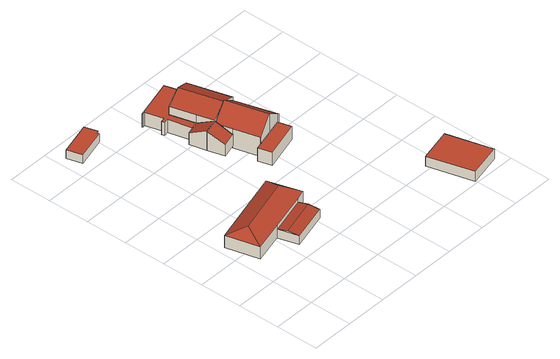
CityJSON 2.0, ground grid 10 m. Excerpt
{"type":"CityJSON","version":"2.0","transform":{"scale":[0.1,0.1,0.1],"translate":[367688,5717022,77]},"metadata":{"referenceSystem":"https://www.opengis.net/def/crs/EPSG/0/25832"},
"CityObjects":{
"building1":{"type":"Building","attributes":{"Geometrietyp2DReferenz":"3000","Gemeindeschluessel":"05513000","function":"31001_2463","roofType":"3200","measuredHeight":5.12},"address":[{"country":"Germany","locality":"Gelsenkirchen","thoroughfareNumber":"111","thoroughfareName":"Bergackerstraße"}],"geometry":[{"type":"Solid","lod":"2","boundaries":[[[[0,1,2,3]],[[4,5,1,0]],[[6,7,5,4]],[[8,9,7,6]],[[10,11,9,8]],[[3,2,11,10]],[[12,0,3,10,8,13]],[[8,6,13]],[[13,6,4,12]],[[4,0,12]],[[1,5,7,9,11,2]]]],"semantics":{"surfaces":[{"type":"WallSurface"},{"type":"RoofSurface"},{"type":"GroundSurface"}],"values":[[0,0,0,0,0,0,1,1,1,1,2]]}}]},
"building2":{"type":"Building","attributes":{"Geometrietyp2DReferenz":"3000","Gemeindeschluessel":"05513000","function":"31001_2463","roofType":"3100","measuredHeight":2.67},"geometry":[{"type":"Solid","lod":"2","boundaries":[[[[14,11,2,15]],[[16,17,11,14]],[[18,19,17,16]],[[15,2,19,18]],[[14,20,16]],[[18,21,15]],[[15,21,20,14]],[[16,20,21,18]],[[11,17,19,2]]]],"semantics":{"surfaces":[{"type":"WallSurface"},{"type":"RoofSurface"},{"type":"GroundSurface"}],"values":[[0,0,0,0,0,0,1,1,2]]}}]},
"building3":{"type":"Building","attributes":{"Geometrietyp2DReferenz":"3000","Gemeindeschluessel":"05513000","function":"31001_1310","roofType":"1000","measuredHeight":2.15},"address":[{"country":"Germany","locality":"Gelsenkirchen","thoroughfareNumber":"113","thoroughfareName":"Bergackerstraße"}],"geometry":[{"type":"Solid","lod":"2","boundaries":[[[[22,23,24,25]],[[26,27,23,22]],[[28,29,27,26]],[[30,31,29,28]],[[32,33,31,30]],[[34,35,33,32]],[[25,24,35,34]],[[32,30,28,26,22,25,34]],[[23,27,29,31,33,35,24]]]],"semantics":{"surfaces":[{"type":"WallSurface"},{"type":"RoofSurface"},{"type":"GroundSurface"}],"values":[[0,0,0,0,0,0,0,1,2]]}}]},
"building4":{"type":"Building","attributes":{"Geometrietyp2DReferenz":"3000","Gemeindeschluessel":"05513000","function":"31001_1010","roofType":"2100","measuredHeight":4.95},"address":[{"country":"Germany","locality":"Gelsenkirchen","thoroughfareNumber":"111","thoroughfareName":"Bergackerstraße"}],"geometry":[{"type":"Solid","lod":"2","boundaries":[[[[36,37,38,39]],[[40,41,37,36]],[[42,43,41,40]],[[39,38,43,42]],[[40,36,39,42]],[[37,41,43,38]]]],"semantics":{"surfaces":[{"type":"WallSurface"},{"type":"RoofSurface"},{"type":"GroundSurface"}],"values":[[0,0,0,0,1,2]]}}]},
"building5":{"type":"Building","attributes":{"Geometrietyp2DReferenz":"3000","Gemeindeschluessel":"05513000","function":"31001_1010","roofType":"2100","measuredHeight":5.05},"address":[{"country":"Germany","locality":"Gelsenkirchen","thoroughfareNumber":"113","thoroughfareName":"Bergackerstraße"}],"geometry":[{"type":"Solid","lod":"2","boundaries":[[[[44,45,43,46]],[[47,48,45,44]],[[49,50,48,47]],[[51,38,50,49]],[[46,43,38,51]],[[49,47,44,46,51]],[[45,48,50,38,43]]]],"semantics":{"surfaces":[{"type":"WallSurface"},{"type":"RoofSurface"},{"type":"GroundSurface"}],"values":[[0,0,0,0,0,1,2]]}}]},
"building6":{"type":"Building","attributes":{"Geometrietyp2DReferenz":"3000","Gemeindeschluessel":"05513000","function":"31001_1010","roofType":"1000","measuredHeight":3.33},"address":[{"country":"Germany","locality":"Gelsenkirchen","thoroughfareNumber":"113","thoroughfareName":"Bergackerstraße"}],"geometry":[{"type":"Solid","lod":"2","boundaries":[[[[52,53,54,55]],[[56,57,53,52]],[[58,59,57,56]],[[60,61,59,58]],[[62,63,61,60]],[[64,65,63,62]],[[66,67,65,64]],[[68,69,67,66]],[[49,70,69,68]],[[47,71,70,49]],[[72,73,71,47]],[[55,54,73,72]],[[47,49,68,66,64,62,60,58,56,52,55,72]],[[53,57,59,61,63,65,67,69,70,71,73,54]]]],"semantics":{"surfaces":[{"type":"WallSurface"},{"type":"RoofSurface"},{"type":"GroundSurface"}],"values":[[0,0,0,0,0,0,0,0,0,0,0,0,1,2]]}}]},
"building7":{"type":"Building","attributes":{"Geometrietyp2DReferenz":"3000","Gemeindeschluessel":"05513000","function":"31001_1010","roofType":"1000","measuredHeight":3.29},"address":[{"country":"Germany","locality":"Gelsenkirchen","thoroughfareNumber":"111","thoroughfareName":"Bergackerstraße"}],"geometry":[{"type":"Solid","lod":"2","boundaries":[[[[74,75,76,77]],[[78,79,75,74]],[[80,81,79,78]],[[82,83,81,80]],[[84,85,83,82]],[[77,76,85,84]],[[82,80,78,74,77,84]],[[75,79,81,83,85,76]]]],"semantics":{"surfaces":[{"type":"WallSurface"},{"type":"RoofSurface"},{"type":"GroundSurface"}],"values":[[0,0,0,0,0,0,1,2]]}}]},
"building8":{"type":"Building","attributes":{"Geometrietyp2DReferenz":"3000","Gemeindeschluessel":"05513000","function":"31001_1010","roofType":"3100","measuredHeight":7.77,"storeysAboveGround":1},"address":[{"country":"Germany","locality":"Gelsenkirchen","thoroughfareNumber":"111","thoroughfareName":"Bergackerstraße"}],"geometry":[{"type":"Solid","lod":"2","boundaries":[[[[86,87,88,89]],[[90,91,87,86]],[[92,93,91,90]],[[94,95,93,92]],[[96,97,95,94]],[[98,99,97,96]],[[100,101,99,98]],[[102,103,101,100]],[[89,88,103,102]],[[94,92,90,86,89,96]],[[102,100,98,96,89]],[[87,91,93,95,97,99,101,103,88]]]],"semantics":{"surfaces":[{"type":"WallSurface"},{"type":"RoofSurface"},{"type":"GroundSurface"}],"values":[[0,0,0,0,0,0,0,0,0,1,1,2]]}}]},
"building9":{"type":"Building","attributes":{"Geometrietyp2DReferenz":"3000","Gemeindeschluessel":"05513000","function":"31001_1010","roofType":"3100","measuredHeight":7.5,"storeysAboveGround":1},"address":[{"country":"Germany","locality":"Gelsenkirchen","thoroughfareNumber":"113","thoroughfareName":"Bergackerstraße"}],"geometry":[{"type":"Solid","lod":"2","boundaries":[[[[104,95,97,105]],[[106,107,95,104]],[[108,109,107,106]],[[110,111,109,108]],[[112,113,111,110]],[[114,115,113,112]],[[116,99,115,114]],[[105,97,99,116]],[[108,106,104,105,110]],[[116,114,112,110,105]],[[95,107,109,111,113,115,99,97]]]],"semantics":{"surfaces":[{"type":"WallSurface"},{"type":"RoofSurface"},{"type":"GroundSurface"}],"values":[[0,0,0,0,0,0,0,0,1,1,2]]}}]},
"building10":{"type":"Building","attributes":{"Geometrietyp2DReferenz":"3000","Gemeindeschluessel":"05513000","function":"31001_2463","roofType":"1000","measuredHeight":2.47},"geometry":[{"type":"Solid","lod":"2","boundaries":[[[[117,118,119,120]],[[121,122,118,117]],[[123,124,122,121]],[[125,126,124,123]],[[120,119,126,125]],[[123,121,117,120,125]],[[118,122,124,126,119]]]],"semantics":{"surfaces":[{"type":"WallSurface"},{"type":"RoofSurface"},{"type":"GroundSurface"}],"values":[[0,0,0,0,0,1,2]]}}]}
},
"vertices":[
[31,160,43],[31,160,13],[102,179,13],[102,179,43],[11,238,43],[11,238,13],[194,288,43],[194,288,13],[217,211,43],[217,211,13],[193,204,43],[193,204,13],[46,205,64],[181,243,64],
[193,204,35],[102,179,35],[204,156,35],[204,156,13],[115,131,35],[115,131,13],[198,180,39],[108,155,39],
[92,640,44],[92,640,23],[83,670,23],[83,670,44],[86,638,44],[86,638,23],[87,632,44],[87,632,23],[15,613,44],[15,613,23],[6,648,44],[6,648,23],[6,649,44],[6,649,23],
[254,428,49],[254,428,20],[244,466,20],[244,466,69],[221,418,48],[221,418,20],[210,457,69],[210,457,20],
[200,496,50],[200,496,20],[210,457,70],[217,501,50],[217,501,20],[233,505,50],[233,505,20],[244,466,70],
[191,560,50],[191,560,17],[194,553,17],[194,553,50],[201,563,50],[201,563,17],[190,604,50],[190,604,17],[185,602,50],[185,602,17],[184,605,50],[184,605,17],[279,631,50],[279,631,17],[292,584,50],[292,584,17],[217,563,50],[217,563,17],[233,505,17],[217,501,17],[204,556,50],[204,556,17],
[271,369,47],[271,369,14],[270,369,14],[270,369,47],[344,389,47],[344,389,14],[352,358,47],[352,358,14],[265,333,47],[265,333,14],[256,365,47],[256,365,14],
[271,369,63],[271,369,15],[310,380,15],[310,380,93],[270,369,63],[270,369,15],[254,428,63],[254,428,15],[244,466,63],[244,466,15],[283,477,93],[283,477,15],[322,487,63],[322,487,15],[349,390,63],[349,390,15],[344,389,67],[344,389,15],
[244,466,71],[283,477,90],[233,505,71],[233,505,15],[217,563,71],[217,563,15],[256,574,90],[256,574,15],[292,584,73],[292,584,15],[295,585,71],[295,585,15],[322,487,71],
[578,25,30],[578,25,5],[549,130,5],[549,130,30],[578,24,30],[578,24,5],[500,6,30],[500,6,5],[471,112,30],[471,112,5]
]}
